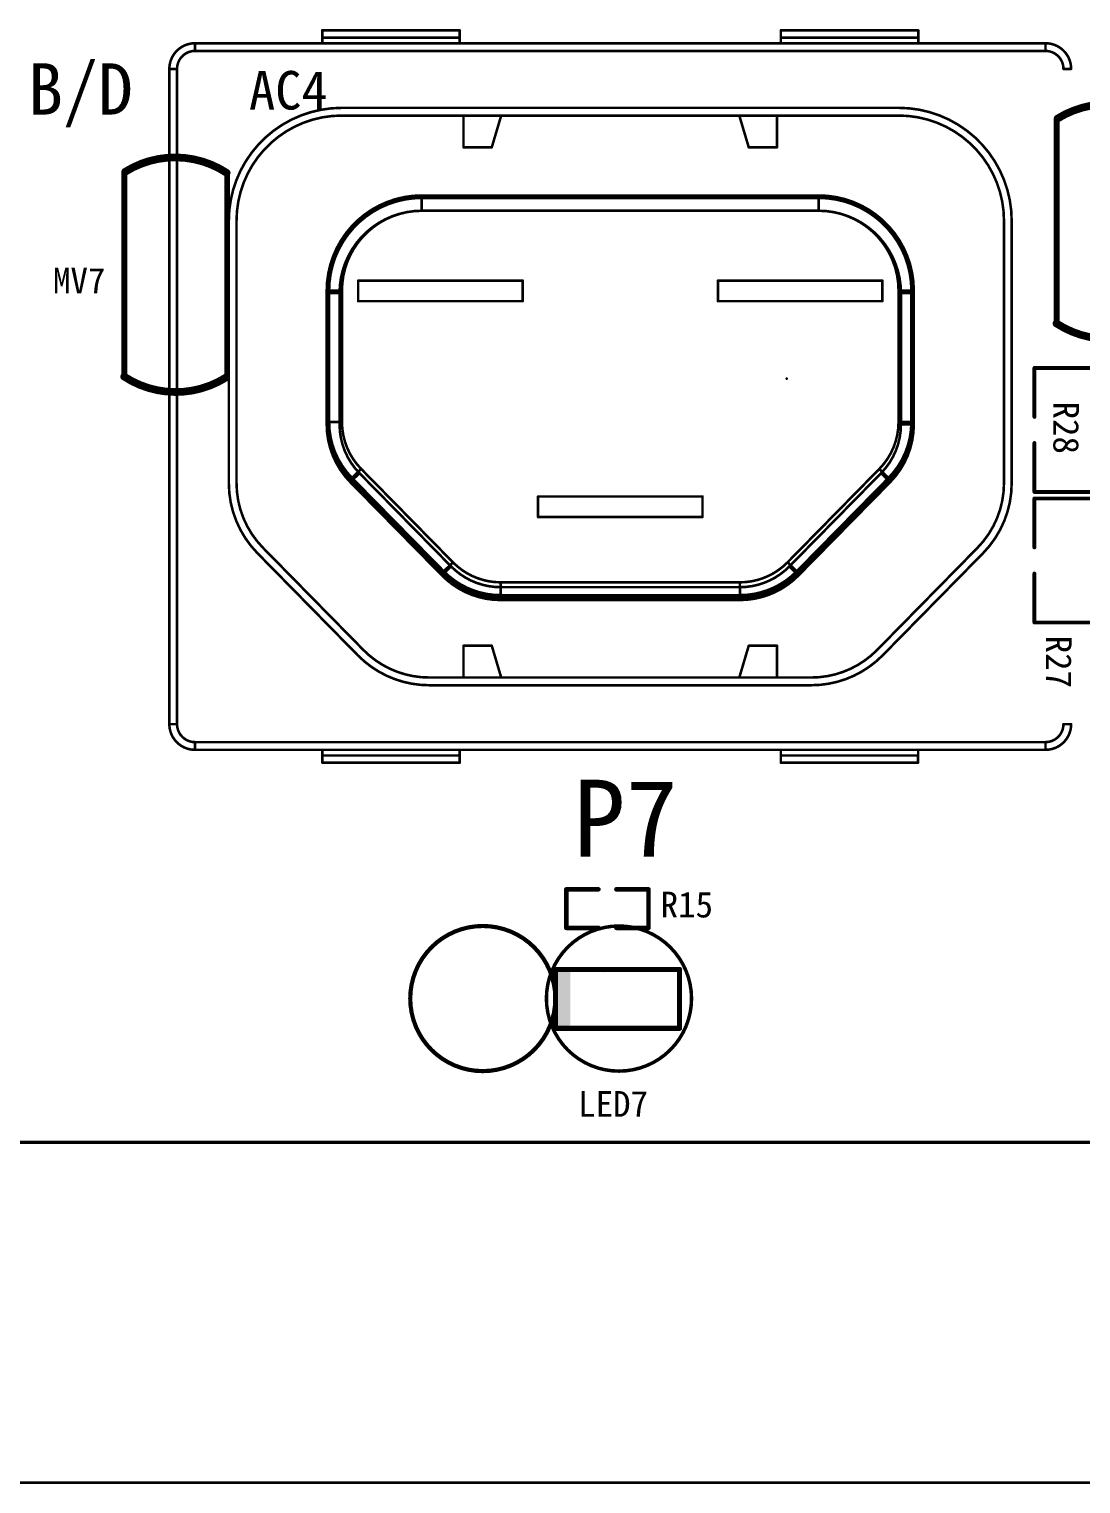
# Model space of a CAD drawing. Extents: x 780 to 1278, y 406 to 602.
# Drawn here: x 886.6 to 927.5, y 508.3 to 564.9 of the extents above; entities that cross this region are included whole.
import ezdxf

# ---------------------------------------------------------------- set-up
doc = ezdxf.new("R2010")
doc.units = 0
doc.header["$MEASUREMENT"] = 0
doc.layers.get('0').update_dxf_attribs({"linetype": 'CONTINUOUS'})
doc.layers.add('KEEPOUTLAYER', color=6, linetype='CONTINUOUS')
doc.layers.add('TOPOVERLAY', color=7, linetype='CONTINUOUS')
doc.styles.get("Standard").update_dxf_attribs({"font": ''})
doc.styles.get('Standard').set_extended_font_data('SimSun')

# ---------------------------------------------------------------- blocks, each defined once
blk = doc.blocks.new('MV_6')
at = {"layer": 'TOPOVERLAY', "const_width": 0.3}
for points in [[(-4.009, -1.964, -0.29277), (-3.966, 1.981)], [(4.009, 1.938, -0.29277), (3.966, -2.007)]]:
    blk.add_lwpolyline(points, format="xyb", dxfattribs=at)
at = {"layer": 'TOPOVERLAY'}
for points, const_width in [([(-4.041, 1.981, 1), (-3.891, 1.981, 1)], 0.15), ([(-4.023, 2, 1), (-3.908, 2, 1)], 0.115), ([(3.934, 1.938, 1), (4.084, 1.938, 1)], 0.15), ([(3.952, 2, 1), (4.067, 2, 1)], 0.115), ([(-4.084, -1.964, 1), (-3.934, -1.964, 1)], 0.15), ([(-4.067, -2, 1), (-3.952, -2, 1)], 0.115), ([(3.891, -2.007, 1), (4.041, -2.007, 1)], 0.15), ([(3.908, -2, 1), (4.023, -2, 1)], 0.115)]:
    blk.add_lwpolyline(points, format="xyb", close=True, dxfattribs=dict(at, const_width=const_width))
at = {"layer": 'TOPOVERLAY', "const_width": 0.23}
for points in [[(4.009, 2), (-3.966, 2)], [(3.966, -2), (-4.009, -2)]]:
    blk.add_lwpolyline(points, dxfattribs=at)
blk = doc.blocks.new('0805LED_89')
at = {"layer": 'TOPOVERLAY', "const_width": 0.203}
for points in [[(-2.591, -1.137), (-2.591, 1.149)], [(-2.591, 1.149), (-0.686, 1.149)], [(-0.686, 1.149), (0.33, 1.149)], [(0.33, 1.149), (2.235, 1.149)], [(2.235, -1.137), (2.235, 1.149)], [(-2.591, -1.137), (-0.686, -1.137)], [(-0.686, -1.137), (0.33, -1.137)], [(0.33, -1.137), (2.235, -1.137)]]:
    blk.add_lwpolyline(points, dxfattribs=at)
at = {"layer": 'TOPOVERLAY', "const_width": 0.102}
for points in [[(-2.642, 1.149, 1), (-2.54, 1.149, 1)], [(-2.642, 1.149, 1), (-2.54, 1.149, 1)], [(-0.737, 1.149, 1), (-0.635, 1.149, 1)], [(-0.737, 1.149, 1), (-0.635, 1.149, 1)], [(0.279, 1.149, 1), (0.381, 1.149, 1)], [(0.279, 1.149, 1), (0.381, 1.149, 1)], [(2.184, 1.149, 1), (2.286, 1.149, 1)], [(2.184, 1.149, 1), (2.286, 1.149, 1)], [(-2.642, -1.137, 1), (-2.54, -1.137, 1)], [(-2.642, -1.137, 1), (-2.54, -1.137, 1)], [(-0.737, -1.137, 1), (-0.635, -1.137, 1)], [(-0.737, -1.137, 1), (-0.635, -1.137, 1)], [(0.279, -1.137, 1), (0.381, -1.137, 1)], [(0.279, -1.137, 1), (0.381, -1.137, 1)], [(2.184, -1.137, 1), (2.286, -1.137, 1)], [(2.184, -1.137, 1), (2.286, -1.137, 1)]]:
    blk.add_lwpolyline(points, format="xyb", close=True, dxfattribs=at)
at = {"layer": 'TOPOVERLAY'}
blk.add_solid([(-2.574, -1.137), (-2.015, -1.137), (-2.574, 1.149), (-2.015, 1.149)], dxfattribs=at)
blk = doc.blocks.new('MV_95')
at = {"layer": 'TOPOVERLAY', "const_width": 0.3}
for points in [[(-4.009, -1.964, -0.29277), (-3.966, 1.981)], [(4.009, 1.938, -0.29277), (3.966, -2.007)]]:
    blk.add_lwpolyline(points, format="xyb", dxfattribs=at)
at = {"layer": 'TOPOVERLAY'}
for points, const_width in [([(-4.041, 1.981, 1), (-3.891, 1.981, 1)], 0.15), ([(-4.023, 2, 1), (-3.908, 2, 1)], 0.115), ([(3.934, 1.938, 1), (4.084, 1.938, 1)], 0.15), ([(3.952, 2, 1), (4.067, 2, 1)], 0.115), ([(-4.084, -1.964, 1), (-3.934, -1.964, 1)], 0.15), ([(-4.067, -2, 1), (-3.952, -2, 1)], 0.115), ([(3.891, -2.007, 1), (4.041, -2.007, 1)], 0.15), ([(3.908, -2, 1), (4.023, -2, 1)], 0.115)]:
    blk.add_lwpolyline(points, format="xyb", close=True, dxfattribs=dict(at, const_width=const_width))
at = {"layer": 'TOPOVERLAY', "const_width": 0.23}
for points in [[(4.009, 2), (-3.966, 2)], [(3.966, -2), (-4.009, -2)]]:
    blk.add_lwpolyline(points, dxfattribs=at)
blk = doc.blocks.new('0603_112')
at = {"layer": 'TOPOVERLAY', "const_width": 0.178}
for points in [[(0.75, 1.6), (-0.75, 1.6)], [(-0.75, 0.35), (-0.75, 1.6)], [(0.75, 0.35), (0.75, 1.6)], [(-0.75, -1.6), (-0.75, -0.35)], [(0.75, -1.6), (0.75, -0.35)], [(0.75, -1.6), (-0.75, -1.6)]]:
    blk.add_lwpolyline(points, dxfattribs=at)
at = {"layer": 'TOPOVERLAY', "const_width": 0.0889}
for points in [[(-0.794, 1.6, 1), (-0.706, 1.6, 1)], [(-0.794, 1.6, 1), (-0.706, 1.6, 1)], [(0.706, 1.6, 1), (0.794, 1.6, 1)], [(0.706, 1.6, 1), (0.794, 1.6, 1)], [(-0.794, 0.35, 1), (-0.706, 0.35, 1)], [(0.706, 0.35, 1), (0.794, 0.35, 1)], [(-0.794, -0.35, 1), (-0.706, -0.35, 1)], [(0.706, -0.35, 1), (0.794, -0.35, 1)], [(-0.794, -1.6, 1), (-0.706, -1.6, 1)], [(-0.794, -1.6, 1), (-0.706, -1.6, 1)], [(0.706, -1.6, 1), (0.794, -1.6, 1)], [(0.706, -1.6, 1), (0.794, -1.6, 1)]]:
    blk.add_lwpolyline(points, format="xyb", close=True, dxfattribs=at)
blk = doc.blocks.new('0805_124')
at = {"layer": 'TOPOVERLAY', "const_width": 0.15}
for points in [[(-2.413, 1.143), (-2.413, -1.143)], [(-2.413, 1.143), (-0.508, 1.143)], [(0.508, 1.143), (2.413, 1.143)], [(2.413, 1.143), (2.413, -1.143)], [(-2.413, -1.143), (-0.508, -1.143)], [(0.508, -1.143), (2.413, -1.143)]]:
    blk.add_lwpolyline(points, dxfattribs=at)
at = {"layer": 'TOPOVERLAY', "const_width": 0.075}
for points in [[(-2.451, 1.143, 1), (-2.375, 1.143, 1)], [(-2.451, 1.143, 1), (-2.375, 1.143, 1)], [(-0.546, 1.143, 1), (-0.47, 1.143, 1)], [(0.47, 1.143, 1), (0.546, 1.143, 1)], [(2.375, 1.143, 1), (2.451, 1.143, 1)], [(2.375, 1.143, 1), (2.451, 1.143, 1)], [(-2.451, -1.143, 1), (-2.375, -1.143, 1)], [(-2.451, -1.143, 1), (-2.375, -1.143, 1)], [(-0.546, -1.143, 1), (-0.47, -1.143, 1)], [(0.47, -1.143, 1), (0.546, -1.143, 1)], [(2.375, -1.143, 1), (2.451, -1.143, 1)], [(2.375, -1.143, 1), (2.451, -1.143, 1)]]:
    blk.add_lwpolyline(points, format="xyb", close=True, dxfattribs=at)
blk = doc.blocks.new('0805_125')
at = {"layer": 'TOPOVERLAY', "const_width": 0.15}
for points in [[(-2.413, 1.143), (-2.413, -1.143)], [(-2.413, 1.143), (-0.508, 1.143)], [(0.508, 1.143), (2.413, 1.143)], [(2.413, 1.143), (2.413, -1.143)], [(-2.413, -1.143), (-0.508, -1.143)], [(0.508, -1.143), (2.413, -1.143)]]:
    blk.add_lwpolyline(points, dxfattribs=at)
at = {"layer": 'TOPOVERLAY', "const_width": 0.075}
for points in [[(-2.451, 1.143, 1), (-2.375, 1.143, 1)], [(-2.451, 1.143, 1), (-2.375, 1.143, 1)], [(-0.546, 1.143, 1), (-0.47, 1.143, 1)], [(0.47, 1.143, 1), (0.546, 1.143, 1)], [(2.375, 1.143, 1), (2.451, 1.143, 1)], [(2.375, 1.143, 1), (2.451, 1.143, 1)], [(-2.451, -1.143, 1), (-2.375, -1.143, 1)], [(-2.451, -1.143, 1), (-2.375, -1.143, 1)], [(-0.546, -1.143, 1), (-0.47, -1.143, 1)], [(0.47, -1.143, 1), (0.546, -1.143, 1)], [(2.375, -1.143, 1), (2.451, -1.143, 1)], [(2.375, -1.143, 1), (2.451, -1.143, 1)]]:
    blk.add_lwpolyline(points, format="xyb", close=True, dxfattribs=at)

msp = doc.modelspace()

# ---------------------------------------------------------------- linework, layer by layer
at = {"layer": 'KEEPOUTLAYER'}
for points, const_width in [([(831.04, 521.611), (1166.04, 521.611)], 0.127), ([(1166.047, 508.372), (831.047, 508.372)], 0.1)]:
    msp.add_lwpolyline(points, dxfattribs=dict(at, const_width=const_width))
at = {"layer": 'TOPOVERLAY', "const_width": 0.1}
for points in [[(897.99, 564.391), (897.99, 564.891)], [(897.99, 564.891), (903.34, 564.891)], [(897.99, 564.611), (903.34, 564.611)], [(903.34, 564.391), (903.34, 564.891)], [(915.84, 564.391), (915.84, 564.891)], [(915.84, 564.891), (921.19, 564.891)], [(915.84, 564.611), (921.19, 564.611)], [(921.19, 564.391), (921.19, 564.891)], [(893.04, 564.091), (893.04, 564.391)], [(893.04, 564.391), (926.14, 564.391)], [(893.04, 564.091), (926.14, 564.091)], [(926.14, 564.091), (926.14, 564.391)], [(892.04, 537.891), (892.04, 563.391)], [(892.04, 563.391), (892.34, 563.391)], [(892.34, 537.891), (892.34, 563.391)], [(926.84, 563.391), (927.14, 563.391)], [(898.75, 561.876), (920.43, 561.876)], [(898.75, 561.576), (920.43, 561.576)], [(903.49, 560.341), (903.49, 561.562)], [(904.59, 560.341), (904.952, 561.562)], [(914.228, 561.562), (914.59, 560.341)], [(915.69, 560.341), (915.69, 561.562)], [(903.49, 560.341), (904.59, 560.341)], [(914.59, 560.341), (915.69, 560.341)], [(901.865, 557.871), (901.865, 558.466)], [(901.865, 558.466), (917.315, 558.466)], [(901.865, 558.371), (917.315, 558.371)], [(901.865, 557.871), (901.865, 558.371)], [(901.865, 558.371), (917.315, 558.371)], [(917.315, 557.871), (917.315, 558.466)], [(917.315, 557.871), (917.315, 558.371)], [(901.865, 557.871), (917.315, 557.871)], [(901.865, 557.871), (917.315, 557.871)], [(894.355, 547.273), (894.355, 557.481)], [(894.655, 547.273), (894.655, 557.481)], [(924.525, 547.273), (924.525, 557.481)], [(924.825, 547.273), (924.825, 557.481)], [(899.39, 554.351), (899.39, 555.151)], [(899.39, 555.151), (905.79, 555.151)], [(905.79, 554.351), (905.79, 555.151)], [(913.39, 554.351), (913.39, 555.151)], [(913.39, 555.151), (919.79, 555.151)], [(919.79, 554.351), (919.79, 555.151)], [(898.165, 549.65), (898.165, 554.766)], [(898.165, 554.766), (898.759, 554.766)], [(898.165, 549.551), (898.165, 554.671)], [(898.165, 554.671), (898.665, 554.671)], [(898.259, 549.65), (898.259, 554.766)], [(898.665, 549.551), (898.665, 554.671)], [(898.759, 549.65), (898.759, 554.766)], [(899.39, 554.351), (905.79, 554.351)], [(913.39, 554.351), (919.79, 554.351)], [(920.421, 549.65), (920.421, 554.766)], [(920.421, 554.766), (921.015, 554.766)], [(920.515, 549.551), (920.515, 554.671)], [(920.515, 554.671), (921.015, 554.671)], [(920.921, 549.65), (920.921, 554.766)], [(921.015, 549.65), (921.015, 554.766)], [(921.015, 549.551), (921.015, 554.671)], [(916.07, 551.331), (916.07, 551.341)], [(898.165, 549.65), (898.759, 549.65)], [(920.421, 549.65), (921.015, 549.65)], [(920.515, 549.551), (921.015, 549.551)], [(899.082, 547.407), (899.506, 547.823)], [(899.082, 547.309), (899.439, 547.659)], [(899.15, 547.473), (902.721, 543.839)], [(899.439, 547.659), (903.006, 544.029)], [(899.506, 547.823), (903.078, 544.189)], [(916.102, 544.189), (919.673, 547.823)], [(916.173, 544.029), (919.741, 547.659)], [(916.459, 543.839), (920.03, 547.473)], [(919.673, 547.823), (920.097, 547.407)], [(919.741, 547.659), (920.097, 547.309)], [(899.082, 547.407), (902.654, 543.773)], [(899.082, 547.309), (902.65, 543.679)], [(916.526, 543.773), (920.097, 547.407)], [(916.53, 543.679), (920.097, 547.309)], [(906.39, 545.951), (906.39, 546.751)], [(906.39, 546.751), (912.79, 546.751)], [(912.79, 545.951), (912.79, 546.751)], [(906.39, 545.951), (912.79, 545.951)], [(895.685, 544.753), (899.589, 540.781)], [(919.591, 540.781), (923.494, 544.753)], [(895.472, 544.542), (899.375, 540.57)], [(902.654, 543.773), (903.078, 544.189)], [(916.102, 544.189), (916.526, 543.773)], [(919.805, 540.57), (923.708, 544.542)], [(902.65, 543.679), (903.006, 544.029)], [(916.173, 544.029), (916.53, 543.679)], [(904.932, 542.721), (904.932, 543.221)], [(904.932, 543.221), (914.248, 543.221)], [(904.936, 542.816), (904.936, 543.41)], [(904.936, 543.41), (914.244, 543.41)], [(914.244, 542.816), (914.244, 543.41)], [(914.248, 542.721), (914.248, 543.221)], [(904.932, 542.721), (914.248, 542.721)], [(904.936, 542.91), (914.244, 542.91)], [(904.936, 542.816), (914.244, 542.816)], [(903.49, 539.72), (903.49, 540.941)], [(903.49, 540.941), (904.59, 540.941)], [(904.59, 540.941), (904.952, 539.72)], [(914.228, 539.72), (914.59, 540.941)], [(914.59, 540.941), (915.69, 540.941)], [(915.69, 539.72), (915.69, 540.941)], [(902.153, 539.705), (917.027, 539.705)], [(902.153, 539.405), (917.027, 539.405)], [(892.04, 537.891), (892.34, 537.891)], [(926.84, 537.891), (927.14, 537.891)], [(893.04, 537.191), (926.14, 537.191)], [(893.04, 536.891), (893.04, 537.191)], [(893.04, 536.891), (926.14, 536.891)], [(897.996, 536.671), (897.996, 536.891)], [(903.34, 536.391), (903.34, 536.891)], [(915.84, 536.391), (915.84, 536.891)], [(921.184, 536.671), (921.184, 536.891)], [(926.14, 536.891), (926.14, 537.191)], [(897.996, 536.671), (903.34, 536.671)], [(897.997, 536.391), (897.997, 536.671)], [(897.997, 536.391), (903.34, 536.391)], [(915.84, 536.671), (921.184, 536.671)], [(915.84, 536.391), (921.183, 536.391)], [(921.183, 536.391), (921.183, 536.671)]]:
    msp.add_lwpolyline(points, dxfattribs=at)
at = {"layer": 'TOPOVERLAY'}
for points, const_width in [([(897.965, 564.891, 1), (898.015, 564.891, 1)], 0.05), ([(897.965, 564.891, 1), (898.015, 564.891, 1)], 0.05), ([(897.965, 564.611, 1), (898.015, 564.611, 1)], 0.05), ([(903.315, 564.891, 1), (903.365, 564.891, 1)], 0.05), ([(903.315, 564.891, 1), (903.365, 564.891, 1)], 0.05), ([(903.315, 564.611, 1), (903.365, 564.611, 1)], 0.05), ([(915.815, 564.891, 1), (915.865, 564.891, 1)], 0.05), ([(915.815, 564.891, 1), (915.865, 564.891, 1)], 0.05), ([(915.815, 564.611, 1), (915.865, 564.611, 1)], 0.05), ([(921.165, 564.891, 1), (921.215, 564.891, 1)], 0.05), ([(921.165, 564.891, 1), (921.215, 564.891, 1)], 0.05), ([(921.165, 564.611, 1), (921.215, 564.611, 1)], 0.05), ([(893.015, 564.391, 1), (893.065, 564.391, 1)], 0.05), ([(893.015, 564.391, 1), (893.065, 564.391, 1)], 0.05), ([(893.015, 564.391, 1), (893.065, 564.391, 1)], 0.05), ([(893.015, 564.091, 1), (893.065, 564.091, 1)], 0.05), ([(893.015, 564.091, 1), (893.065, 564.091, 1)], 0.05), ([(893.015, 564.091, 1), (893.065, 564.091, 1)], 0.05), ([(897.965, 564.391, 1), (898.015, 564.391, 1)], 0.05), ([(903.315, 564.391, 1), (903.365, 564.391, 1)], 0.05), ([(915.815, 564.391, 1), (915.865, 564.391, 1)], 0.05), ([(921.165, 564.391, 1), (921.215, 564.391, 1)], 0.05), ([(926.115, 564.391, 1), (926.165, 564.391, 1)], 0.05), ([(926.115, 564.391, 1), (926.165, 564.391, 1)], 0.05), ([(926.115, 564.391, 1), (926.165, 564.391, 1)], 0.05), ([(926.115, 564.091, 1), (926.165, 564.091, 1)], 0.05), ([(926.115, 564.091, 1), (926.165, 564.091, 1)], 0.05), ([(926.115, 564.091, 1), (926.165, 564.091, 1)], 0.05), ([(892.015, 563.391, 1), (892.065, 563.391, 1)], 0.05), ([(892.015, 563.391, 1), (892.065, 563.391, 1)], 0.05), ([(892.015, 563.391, 1), (892.065, 563.391, 1)], 0.05), ([(892.315, 563.391, 1), (892.365, 563.391, 1)], 0.05), ([(892.315, 563.391, 1), (892.365, 563.391, 1)], 0.05), ([(892.315, 563.391, 1), (892.365, 563.391, 1)], 0.05), ([(926.815, 563.391, 1), (926.865, 563.391, 1)], 0.05), ([(926.815, 563.391, 1), (926.865, 563.391, 1)], 0.05), ([(926.815, 563.391, 1), (926.865, 563.391, 1)], 0.05), ([(927.115, 563.391, 1), (927.165, 563.391, 1)], 0.05), ([(927.115, 563.391, 1), (927.165, 563.391, 1)], 0.05), ([(927.115, 563.391, 1), (927.165, 563.391, 1)], 0.05), ([(898.725, 561.876, 1), (898.775, 561.876, 1)], 0.05), ([(898.725, 561.876, 1), (898.775, 561.876, 1)], 0.05), ([(920.405, 561.876, 1), (920.455, 561.876, 1)], 0.05), ([(920.405, 561.876, 1), (920.455, 561.876, 1)], 0.05), ([(898.725, 561.576, 1), (898.775, 561.576, 1)], 0.05), ([(898.725, 561.576, 1), (898.775, 561.576, 1)], 0.05), ([(903.465, 561.562, 1), (903.515, 561.562, 1)], 0.05), ([(904.927, 561.562, 1), (904.977, 561.562, 1)], 0.05), ([(914.203, 561.562, 1), (914.253, 561.562, 1)], 0.05), ([(915.665, 561.562, 1), (915.715, 561.562, 1)], 0.05), ([(920.405, 561.576, 1), (920.455, 561.576, 1)], 0.05), ([(920.405, 561.576, 1), (920.455, 561.576, 1)], 0.05), ([(903.465, 560.341, 1), (903.515, 560.341, 1)], 0.05), ([(903.465, 560.341, 1), (903.515, 560.341, 1)], 0.05), ([(904.565, 560.341, 1), (904.615, 560.341, 1)], 0.05), ([(904.565, 560.341, 1), (904.615, 560.341, 1)], 0.05), ([(914.565, 560.341, 1), (914.615, 560.341, 1)], 0.05), ([(914.565, 560.341, 1), (914.615, 560.341, 1)], 0.05), ([(915.665, 560.341, 1), (915.715, 560.341, 1)], 0.05), ([(915.665, 560.341, 1), (915.715, 560.341, 1)], 0.05), ([(901.84, 558.466, 1), (901.89, 558.466, 1)], 0.05), ([(901.84, 558.466, 1), (901.89, 558.466, 1)], 0.05), ([(901.84, 558.466, 1), (901.89, 558.466, 1)], 0.05), ([(901.84, 558.371, 1), (901.89, 558.371, 1)], 0.05), ([(901.84, 558.371, 1), (901.89, 558.371, 1)], 0.05), ([(901.84, 558.371, 1), (901.89, 558.371, 1)], 0.05), ([(901.84, 558.371, 1), (901.89, 558.371, 1)], 0.05), ([(901.84, 558.371, 1), (901.89, 558.371, 1)], 0.05), ([(917.29, 558.466, 1), (917.34, 558.466, 1)], 0.05), ([(917.29, 558.466, 1), (917.34, 558.466, 1)], 0.05), ([(917.29, 558.466, 1), (917.34, 558.466, 1)], 0.05), ([(917.29, 558.371, 1), (917.34, 558.371, 1)], 0.05), ([(917.29, 558.371, 1), (917.34, 558.371, 1)], 0.05), ([(917.29, 558.371, 1), (917.34, 558.371, 1)], 0.05), ([(917.29, 558.371, 1), (917.34, 558.371, 1)], 0.05), ([(917.29, 558.371, 1), (917.34, 558.371, 1)], 0.05), ([(901.84, 557.871, 1), (901.89, 557.871, 1)], 0.05), ([(901.84, 557.871, 1), (901.89, 557.871, 1)], 0.05), ([(901.84, 557.871, 1), (901.89, 557.871, 1)], 0.05), ([(901.84, 557.871, 1), (901.89, 557.871, 1)], 0.05), ([(901.84, 557.871, 1), (901.89, 557.871, 1)], 0.05), ([(901.84, 557.871, 1), (901.89, 557.871, 1)], 0.05), ([(917.29, 557.871, 1), (917.34, 557.871, 1)], 0.05), ([(917.29, 557.871, 1), (917.34, 557.871, 1)], 0.05), ([(917.29, 557.871, 1), (917.34, 557.871, 1)], 0.05), ([(917.29, 557.871, 1), (917.34, 557.871, 1)], 0.05), ([(917.29, 557.871, 1), (917.34, 557.871, 1)], 0.05), ([(917.29, 557.871, 1), (917.34, 557.871, 1)], 0.05), ([(894.33, 557.481, 1), (894.38, 557.481, 1)], 0.05), ([(894.33, 557.481, 1), (894.38, 557.481, 1)], 0.05), ([(894.63, 557.481, 1), (894.68, 557.481, 1)], 0.05), ([(894.63, 557.481, 1), (894.68, 557.481, 1)], 0.05), ([(924.5, 557.481, 1), (924.55, 557.481, 1)], 0.05), ([(924.5, 557.481, 1), (924.55, 557.481, 1)], 0.05), ([(924.8, 557.481, 1), (924.85, 557.481, 1)], 0.05), ([(924.8, 557.481, 1), (924.85, 557.481, 1)], 0.05), ([(899.365, 555.151, 1), (899.415, 555.151, 1)], 0.05), ([(899.365, 555.151, 1), (899.415, 555.151, 1)], 0.05), ([(905.765, 555.151, 1), (905.815, 555.151, 1)], 0.05), ([(905.765, 555.151, 1), (905.815, 555.151, 1)], 0.05), ([(913.365, 555.151, 1), (913.415, 555.151, 1)], 0.05), ([(913.365, 555.151, 1), (913.415, 555.151, 1)], 0.05), ([(919.765, 555.151, 1), (919.815, 555.151, 1)], 0.05), ([(919.765, 555.151, 1), (919.815, 555.151, 1)], 0.05), ([(898.14, 554.766, 1), (898.19, 554.766, 1)], 0.05), ([(898.14, 554.766, 1), (898.19, 554.766, 1)], 0.05), ([(898.14, 554.766, 1), (898.19, 554.766, 1)], 0.05), ([(898.14, 554.671, 1), (898.19, 554.671, 1)], 0.05), ([(898.14, 554.671, 1), (898.19, 554.671, 1)], 0.05), ([(898.14, 554.671, 1), (898.19, 554.671, 1)], 0.05), ([(898.234, 554.766, 1), (898.284, 554.766, 1)], 0.05), ([(898.234, 554.766, 1), (898.284, 554.766, 1)], 0.05), ([(898.64, 554.671, 1), (898.69, 554.671, 1)], 0.05), ([(898.64, 554.671, 1), (898.69, 554.671, 1)], 0.05), ([(898.64, 554.671, 1), (898.69, 554.671, 1)], 0.05), ([(898.734, 554.766, 1), (898.784, 554.766, 1)], 0.05), ([(898.734, 554.766, 1), (898.784, 554.766, 1)], 0.05), ([(898.734, 554.766, 1), (898.784, 554.766, 1)], 0.05), ([(899.365, 554.351, 1), (899.415, 554.351, 1)], 0.05), ([(899.365, 554.351, 1), (899.415, 554.351, 1)], 0.05), ([(905.765, 554.351, 1), (905.815, 554.351, 1)], 0.05), ([(905.765, 554.351, 1), (905.815, 554.351, 1)], 0.05), ([(913.365, 554.351, 1), (913.415, 554.351, 1)], 0.05), ([(913.365, 554.351, 1), (913.415, 554.351, 1)], 0.05), ([(919.765, 554.351, 1), (919.815, 554.351, 1)], 0.05), ([(919.765, 554.351, 1), (919.815, 554.351, 1)], 0.05), ([(920.396, 554.766, 1), (920.446, 554.766, 1)], 0.05), ([(920.396, 554.766, 1), (920.446, 554.766, 1)], 0.05), ([(920.396, 554.766, 1), (920.446, 554.766, 1)], 0.05), ([(920.49, 554.671, 1), (920.54, 554.671, 1)], 0.05), ([(920.49, 554.671, 1), (920.54, 554.671, 1)], 0.05), ([(920.49, 554.671, 1), (920.54, 554.671, 1)], 0.05), ([(920.896, 554.766, 1), (920.946, 554.766, 1)], 0.05), ([(920.896, 554.766, 1), (920.946, 554.766, 1)], 0.05), ([(920.99, 554.766, 1), (921.04, 554.766, 1)], 0.05), ([(920.99, 554.766, 1), (921.04, 554.766, 1)], 0.05), ([(920.99, 554.766, 1), (921.04, 554.766, 1)], 0.05), ([(920.99, 554.671, 1), (921.04, 554.671, 1)], 0.05), ([(920.99, 554.671, 1), (921.04, 554.671, 1)], 0.05), ([(920.99, 554.671, 1), (921.04, 554.671, 1)], 0.05), ([(916.045, 551.341, 1), (916.095, 551.341, 1)], 0.05), ([(916.045, 551.331, 1), (916.095, 551.331, 1)], 0.05), ([(898.14, 549.65, 1), (898.19, 549.65, 1)], 0.05), ([(898.14, 549.65, 1), (898.19, 549.65, 1)], 0.05), ([(898.14, 549.65, 1), (898.19, 549.65, 1)], 0.05), ([(898.14, 549.551, 1), (898.19, 549.551, 1)], 0.05), ([(898.14, 549.551, 1), (898.19, 549.551, 1)], 0.05), ([(898.234, 549.65, 1), (898.284, 549.65, 1)], 0.05), ([(898.234, 549.65, 1), (898.284, 549.65, 1)], 0.05), ([(898.64, 549.551, 1), (898.69, 549.551, 1)], 0.05), ([(898.64, 549.551, 1), (898.69, 549.551, 1)], 0.05), ([(898.734, 549.65, 1), (898.784, 549.65, 1)], 0.05), ([(898.734, 549.65, 1), (898.784, 549.65, 1)], 0.05), ([(898.734, 549.65, 1), (898.784, 549.65, 1)], 0.05), ([(920.396, 549.65, 1), (920.446, 549.65, 1)], 0.05), ([(920.396, 549.65, 1), (920.446, 549.65, 1)], 0.05), ([(920.396, 549.65, 1), (920.446, 549.65, 1)], 0.05), ([(920.49, 549.551, 1), (920.54, 549.551, 1)], 0.05), ([(920.49, 549.551, 1), (920.54, 549.551, 1)], 0.05), ([(920.49, 549.551, 1), (920.54, 549.551, 1)], 0.05), ([(920.896, 549.65, 1), (920.946, 549.65, 1)], 0.05), ([(920.896, 549.65, 1), (920.946, 549.65, 1)], 0.05), ([(920.99, 549.65, 1), (921.04, 549.65, 1)], 0.05), ([(920.99, 549.65, 1), (921.04, 549.65, 1)], 0.05), ([(920.99, 549.65, 1), (921.04, 549.65, 1)], 0.05), ([(920.99, 549.551, 1), (921.04, 549.551, 1)], 0.05), ([(920.99, 549.551, 1), (921.04, 549.551, 1)], 0.05), ([(920.99, 549.551, 1), (921.04, 549.551, 1)], 0.05), ([(899.125, 547.473, 1), (899.175, 547.473, 1)], 0.05), ([(899.125, 547.473, 1), (899.175, 547.473, 1)], 0.05), ([(899.414, 547.659, 1), (899.464, 547.659, 1)], 0.05), ([(899.414, 547.659, 1), (899.464, 547.659, 1)], 0.05), ([(899.414, 547.659, 1), (899.464, 547.659, 1)], 0.05), ([(899.481, 547.823, 1), (899.531, 547.823, 1)], 0.05), ([(899.481, 547.823, 1), (899.531, 547.823, 1)], 0.05), ([(899.481, 547.823, 1), (899.531, 547.823, 1)], 0.05), ([(919.648, 547.823, 1), (919.698, 547.823, 1)], 0.05), ([(919.648, 547.823, 1), (919.698, 547.823, 1)], 0.05), ([(919.648, 547.823, 1), (919.698, 547.823, 1)], 0.05), ([(919.716, 547.659, 1), (919.766, 547.659, 1)], 0.05), ([(919.716, 547.659, 1), (919.766, 547.659, 1)], 0.05), ([(919.716, 547.659, 1), (919.766, 547.659, 1)], 0.05), ([(920.005, 547.473, 1), (920.055, 547.473, 1)], 0.05), ([(920.005, 547.473, 1), (920.055, 547.473, 1)], 0.05), ([(894.33, 547.273, 1), (894.38, 547.273, 1)], 0.05), ([(894.33, 547.273, 1), (894.38, 547.273, 1)], 0.05), ([(894.63, 547.273, 1), (894.68, 547.273, 1)], 0.05), ([(894.63, 547.273, 1), (894.68, 547.273, 1)], 0.05), ([(899.057, 547.407, 1), (899.107, 547.407, 1)], 0.05), ([(899.057, 547.407, 1), (899.107, 547.407, 1)], 0.05), ([(899.057, 547.407, 1), (899.107, 547.407, 1)], 0.05), ([(899.057, 547.309, 1), (899.107, 547.309, 1)], 0.05), ([(899.057, 547.309, 1), (899.107, 547.309, 1)], 0.05), ([(899.057, 547.309, 1), (899.107, 547.309, 1)], 0.05), ([(920.072, 547.407, 1), (920.122, 547.407, 1)], 0.05), ([(920.072, 547.407, 1), (920.122, 547.407, 1)], 0.05), ([(920.072, 547.407, 1), (920.122, 547.407, 1)], 0.05), ([(920.072, 547.309, 1), (920.122, 547.309, 1)], 0.05), ([(920.072, 547.309, 1), (920.122, 547.309, 1)], 0.05), ([(920.072, 547.309, 1), (920.122, 547.309, 1)], 0.05), ([(924.5, 547.273, 1), (924.55, 547.273, 1)], 0.05), ([(924.5, 547.273, 1), (924.55, 547.273, 1)], 0.05), ([(924.8, 547.273, 1), (924.85, 547.273, 1)], 0.05), ([(924.8, 547.273, 1), (924.85, 547.273, 1)], 0.05), ([(906.365, 546.751, 1), (906.415, 546.751, 1)], 0.05), ([(906.365, 546.751, 1), (906.415, 546.751, 1)], 0.05), ([(912.765, 546.751, 1), (912.815, 546.751, 1)], 0.05), ([(912.765, 546.751, 1), (912.815, 546.751, 1)], 0.05), ([(906.365, 545.951, 1), (906.415, 545.951, 1)], 0.05), ([(906.365, 545.951, 1), (906.415, 545.951, 1)], 0.05), ([(912.765, 545.951, 1), (912.815, 545.951, 1)], 0.05), ([(912.765, 545.951, 1), (912.815, 545.951, 1)], 0.05), ([(895.66, 544.753, 1), (895.71, 544.753, 1)], 0.05), ([(895.66, 544.753, 1), (895.71, 544.753, 1)], 0.05), ([(923.469, 544.753, 1), (923.519, 544.753, 1)], 0.05), ([(923.469, 544.753, 1), (923.519, 544.753, 1)], 0.05), ([(895.447, 544.542, 1), (895.497, 544.542, 1)], 0.05), ([(895.447, 544.542, 1), (895.497, 544.542, 1)], 0.05), ([(903.053, 544.189, 1), (903.103, 544.189, 1)], 0.05), ([(903.053, 544.189, 1), (903.103, 544.189, 1)], 0.05), ([(903.053, 544.189, 1), (903.103, 544.189, 1)], 0.05), ([(916.077, 544.189, 1), (916.127, 544.189, 1)], 0.05), ([(916.077, 544.189, 1), (916.127, 544.189, 1)], 0.05), ([(916.077, 544.189, 1), (916.127, 544.189, 1)], 0.05), ([(923.683, 544.542, 1), (923.733, 544.542, 1)], 0.05), ([(923.683, 544.542, 1), (923.733, 544.542, 1)], 0.05), ([(902.625, 543.679, 1), (902.675, 543.679, 1)], 0.05), ([(902.625, 543.679, 1), (902.675, 543.679, 1)], 0.05), ([(902.625, 543.679, 1), (902.675, 543.679, 1)], 0.05), ([(902.629, 543.773, 1), (902.679, 543.773, 1)], 0.05), ([(902.629, 543.773, 1), (902.679, 543.773, 1)], 0.05), ([(902.629, 543.773, 1), (902.679, 543.773, 1)], 0.05), ([(902.696, 543.839, 1), (902.746, 543.839, 1)], 0.05), ([(902.696, 543.839, 1), (902.746, 543.839, 1)], 0.05), ([(902.981, 544.029, 1), (903.031, 544.029, 1)], 0.05), ([(902.981, 544.029, 1), (903.031, 544.029, 1)], 0.05), ([(902.981, 544.029, 1), (903.031, 544.029, 1)], 0.05), ([(916.148, 544.029, 1), (916.198, 544.029, 1)], 0.05), ([(916.148, 544.029, 1), (916.198, 544.029, 1)], 0.05), ([(916.148, 544.029, 1), (916.198, 544.029, 1)], 0.05), ([(916.434, 543.839, 1), (916.484, 543.839, 1)], 0.05), ([(916.434, 543.839, 1), (916.484, 543.839, 1)], 0.05), ([(916.501, 543.773, 1), (916.551, 543.773, 1)], 0.05), ([(916.501, 543.773, 1), (916.551, 543.773, 1)], 0.05), ([(916.501, 543.773, 1), (916.551, 543.773, 1)], 0.05), ([(916.505, 543.679, 1), (916.555, 543.679, 1)], 0.05), ([(916.505, 543.679, 1), (916.555, 543.679, 1)], 0.05), ([(916.505, 543.679, 1), (916.555, 543.679, 1)], 0.05), ([(904.907, 543.221, 1), (904.957, 543.221, 1)], 0.05), ([(904.907, 543.221, 1), (904.957, 543.221, 1)], 0.05), ([(904.907, 543.221, 1), (904.957, 543.221, 1)], 0.05), ([(904.911, 543.41, 1), (904.961, 543.41, 1)], 0.05), ([(904.911, 543.41, 1), (904.961, 543.41, 1)], 0.05), ([(904.911, 543.41, 1), (904.961, 543.41, 1)], 0.05), ([(914.219, 543.41, 1), (914.269, 543.41, 1)], 0.05), ([(914.219, 543.41, 1), (914.269, 543.41, 1)], 0.05), ([(914.219, 543.41, 1), (914.269, 543.41, 1)], 0.05), ([(914.223, 543.221, 1), (914.273, 543.221, 1)], 0.05), ([(914.223, 543.221, 1), (914.273, 543.221, 1)], 0.05), ([(914.223, 543.221, 1), (914.273, 543.221, 1)], 0.05), ([(904.907, 542.721, 1), (904.957, 542.721, 1)], 0.05), ([(904.907, 542.721, 1), (904.957, 542.721, 1)], 0.05), ([(904.907, 542.721, 1), (904.957, 542.721, 1)], 0.05), ([(904.911, 542.91, 1), (904.961, 542.91, 1)], 0.05), ([(904.911, 542.91, 1), (904.961, 542.91, 1)], 0.05), ([(904.911, 542.816, 1), (904.961, 542.816, 1)], 0.05), ([(904.911, 542.816, 1), (904.961, 542.816, 1)], 0.05), ([(904.911, 542.816, 1), (904.961, 542.816, 1)], 0.05), ([(914.219, 542.91, 1), (914.269, 542.91, 1)], 0.05), ([(914.219, 542.91, 1), (914.269, 542.91, 1)], 0.05), ([(914.219, 542.816, 1), (914.269, 542.816, 1)], 0.05), ([(914.219, 542.816, 1), (914.269, 542.816, 1)], 0.05), ([(914.219, 542.816, 1), (914.269, 542.816, 1)], 0.05), ([(914.223, 542.721, 1), (914.273, 542.721, 1)], 0.05), ([(914.223, 542.721, 1), (914.273, 542.721, 1)], 0.05), ([(914.223, 542.721, 1), (914.273, 542.721, 1)], 0.05), ([(899.564, 540.781, 1), (899.614, 540.781, 1)], 0.05), ([(899.564, 540.781, 1), (899.614, 540.781, 1)], 0.05), ([(903.465, 540.941, 1), (903.515, 540.941, 1)], 0.05), ([(903.465, 540.941, 1), (903.515, 540.941, 1)], 0.05), ([(904.565, 540.941, 1), (904.615, 540.941, 1)], 0.05), ([(904.565, 540.941, 1), (904.615, 540.941, 1)], 0.05), ([(914.565, 540.941, 1), (914.615, 540.941, 1)], 0.05), ([(914.565, 540.941, 1), (914.615, 540.941, 1)], 0.05), ([(915.665, 540.941, 1), (915.715, 540.941, 1)], 0.05), ([(915.665, 540.941, 1), (915.715, 540.941, 1)], 0.05), ([(919.566, 540.781, 1), (919.616, 540.781, 1)], 0.05), ([(919.566, 540.781, 1), (919.616, 540.781, 1)], 0.05), ([(899.35, 540.57, 1), (899.4, 540.57, 1)], 0.05), ([(899.35, 540.57, 1), (899.4, 540.57, 1)], 0.05), ([(919.78, 540.57, 1), (919.83, 540.57, 1)], 0.05), ([(919.78, 540.57, 1), (919.83, 540.57, 1)], 0.05), ([(902.128, 539.705, 1), (902.178, 539.705, 1)], 0.05), ([(902.128, 539.705, 1), (902.178, 539.705, 1)], 0.05), ([(903.465, 539.72, 1), (903.515, 539.72, 1)], 0.05), ([(904.927, 539.72, 1), (904.977, 539.72, 1)], 0.05), ([(914.203, 539.72, 1), (914.253, 539.72, 1)], 0.05), ([(915.665, 539.72, 1), (915.715, 539.72, 1)], 0.05), ([(917.002, 539.705, 1), (917.052, 539.705, 1)], 0.05), ([(917.002, 539.705, 1), (917.052, 539.705, 1)], 0.05), ([(902.128, 539.405, 1), (902.178, 539.405, 1)], 0.05), ([(902.128, 539.405, 1), (902.178, 539.405, 1)], 0.05), ([(917.002, 539.405, 1), (917.052, 539.405, 1)], 0.05), ([(917.002, 539.405, 1), (917.052, 539.405, 1)], 0.05), ([(892.015, 537.891, 1), (892.065, 537.891, 1)], 0.05), ([(892.015, 537.891, 1), (892.065, 537.891, 1)], 0.05), ([(892.015, 537.891, 1), (892.065, 537.891, 1)], 0.05), ([(892.315, 537.891, 1), (892.365, 537.891, 1)], 0.05), ([(892.315, 537.891, 1), (892.365, 537.891, 1)], 0.05), ([(892.315, 537.891, 1), (892.365, 537.891, 1)], 0.05), ([(926.815, 537.891, 1), (926.865, 537.891, 1)], 0.05), ([(926.815, 537.891, 1), (926.865, 537.891, 1)], 0.05), ([(926.815, 537.891, 1), (926.865, 537.891, 1)], 0.05), ([(927.115, 537.891, 1), (927.165, 537.891, 1)], 0.05), ([(927.115, 537.891, 1), (927.165, 537.891, 1)], 0.05), ([(927.115, 537.891, 1), (927.165, 537.891, 1)], 0.05), ([(893.015, 537.191, 1), (893.065, 537.191, 1)], 0.05), ([(893.015, 537.191, 1), (893.065, 537.191, 1)], 0.05), ([(893.015, 537.191, 1), (893.065, 537.191, 1)], 0.05), ([(893.015, 536.891, 1), (893.065, 536.891, 1)], 0.05), ([(893.015, 536.891, 1), (893.065, 536.891, 1)], 0.05), ([(893.015, 536.891, 1), (893.065, 536.891, 1)], 0.05), ([(897.971, 536.891, 1), (898.021, 536.891, 1)], 0.05), ([(903.315, 536.891, 1), (903.365, 536.891, 1)], 0.05), ([(915.815, 536.891, 1), (915.865, 536.891, 1)], 0.05), ([(921.159, 536.891, 1), (921.209, 536.891, 1)], 0.05), ([(926.115, 537.191, 1), (926.165, 537.191, 1)], 0.05), ([(926.115, 537.191, 1), (926.165, 537.191, 1)], 0.05), ([(926.115, 537.191, 1), (926.165, 537.191, 1)], 0.05), ([(926.115, 536.891, 1), (926.165, 536.891, 1)], 0.05), ([(926.115, 536.891, 1), (926.165, 536.891, 1)], 0.05), ([(926.115, 536.891, 1), (926.165, 536.891, 1)], 0.05), ([(897.971, 536.671, 1), (898.021, 536.671, 1)], 0.05), ([(897.971, 536.671, 1), (898.021, 536.671, 1)], 0.05), ([(897.972, 536.671, 1), (898.022, 536.671, 1)], 0.05), ([(897.972, 536.391, 1), (898.022, 536.391, 1)], 0.05), ([(897.972, 536.391, 1), (898.022, 536.391, 1)], 0.05), ([(903.315, 536.671, 1), (903.365, 536.671, 1)], 0.05), ([(903.315, 536.391, 1), (903.365, 536.391, 1)], 0.05), ([(903.315, 536.391, 1), (903.365, 536.391, 1)], 0.05), ([(915.815, 536.671, 1), (915.865, 536.671, 1)], 0.05), ([(915.815, 536.391, 1), (915.865, 536.391, 1)], 0.05), ([(915.815, 536.391, 1), (915.865, 536.391, 1)], 0.05), ([(921.158, 536.671, 1), (921.208, 536.671, 1)], 0.05), ([(921.158, 536.391, 1), (921.208, 536.391, 1)], 0.05), ([(921.158, 536.391, 1), (921.208, 536.391, 1)], 0.05), ([(921.159, 536.671, 1), (921.209, 536.671, 1)], 0.05), ([(921.159, 536.671, 1), (921.209, 536.671, 1)], 0.05), ([(907.082, 527.211, 1), (901.398, 527.211, 1)], 0.127), ([(907.046, 527.211, 1), (901.434, 527.211, 1)], 0.127), ([(912.382, 527.211, 1), (906.698, 527.211, 1)], 0.1), ([(912.346, 527.211, 1), (906.734, 527.211, 1)], 0.1), ([(901.366, 527.211, 1), (901.429, 527.211, 1)], 0.0635), ([(901.402, 527.211, 1), (901.465, 527.211, 1)], 0.0635), ([(906.673, 527.211, 1), (906.723, 527.211, 1)], 0.05), ([(906.709, 527.211, 1), (906.759, 527.211, 1)], 0.05), ([(907.014, 527.211, 1), (907.078, 527.211, 1)], 0.0635), ([(907.05, 527.211, 1), (907.114, 527.211, 1)], 0.0635), ([(912.321, 527.211, 1), (912.371, 527.211, 1)], 0.05), ([(912.357, 527.211, 1), (912.407, 527.211, 1)], 0.05)]:
    msp.add_lwpolyline(points, format="xyb", close=True, dxfattribs=dict(at, const_width=const_width))
at = {"layer": 'TOPOVERLAY', "const_width": 0.1}
for points in [[(892.04, 563.391, -0.414214), (893.04, 564.391)], [(892.34, 563.391, -0.414214), (893.04, 564.091)], [(926.14, 564.391, -0.414214), (927.14, 563.391)], [(926.14, 564.091, -0.414214), (926.84, 563.391)], [(894.355, 557.481, -0.414214), (898.75, 561.876)], [(920.43, 561.876, -0.414214), (924.825, 557.481)], [(894.655, 557.481, -0.414214), (898.75, 561.576)], [(920.43, 561.576, -0.414214), (924.525, 557.481)], [(898.165, 554.766, -0.414214), (901.865, 558.466)], [(898.165, 554.671, -0.414214), (901.865, 558.371)], [(898.259, 554.766, -0.414214), (901.865, 558.371)], [(917.315, 558.466, -0.414214), (921.015, 554.766)], [(917.315, 558.371, -0.414214), (920.921, 554.766)], [(917.315, 558.371, -0.414214), (921.015, 554.671)], [(898.665, 554.671, -0.414214), (901.865, 557.871)], [(898.759, 554.766, -0.414214), (901.865, 557.871)], [(917.315, 557.871, -0.414214), (920.421, 554.766)], [(917.315, 557.871, -0.414214), (920.515, 554.671)], [(899.082, 547.407, -0.196645), (898.165, 549.65)], [(899.082, 547.309, -0.196645), (898.165, 549.551)], [(899.15, 547.473, -0.196645), (898.259, 549.65)], [(899.439, 547.659, -0.196645), (898.665, 549.551)], [(899.506, 547.823, -0.196645), (898.759, 549.65)], [(920.421, 549.65, -0.196645), (919.673, 547.823)], [(920.515, 549.551, -0.196645), (919.741, 547.659)], [(920.921, 549.65, -0.196645), (920.03, 547.473)], [(921.015, 549.65, -0.196645), (920.097, 547.407)], [(921.015, 549.551, -0.196645), (920.097, 547.309)], [(895.472, 544.542, -0.196645), (894.355, 547.273)], [(895.685, 544.753, -0.196645), (894.655, 547.273)], [(924.525, 547.273, -0.196645), (923.494, 544.753)], [(924.825, 547.273, -0.196645), (923.708, 544.542)], [(904.936, 543.41, -0.201181), (903.078, 544.189)], [(916.102, 544.189, -0.201181), (914.244, 543.41)], [(904.932, 542.721, -0.201181), (902.65, 543.679)], [(904.936, 542.816, -0.201181), (902.654, 543.773)], [(904.936, 542.91, -0.201181), (902.721, 543.839)], [(904.932, 543.221, -0.201181), (903.006, 544.029)], [(916.459, 543.839, -0.201181), (914.244, 542.91)], [(916.526, 543.773, -0.201181), (914.244, 542.816)], [(916.173, 544.029, -0.201181), (914.248, 543.221)], [(916.53, 543.679, -0.201181), (914.248, 542.721)], [(902.153, 539.705, -0.201181), (899.589, 540.781)], [(919.591, 540.781, -0.201181), (917.027, 539.705)], [(902.153, 539.405, -0.201181), (899.375, 540.57)], [(919.805, 540.57, -0.201181), (917.027, 539.405)], [(893.04, 536.891, -0.414214), (892.04, 537.891)], [(893.04, 537.191, -0.414214), (892.34, 537.891)], [(926.84, 537.891, -0.414214), (926.14, 537.191)], [(927.14, 537.891, -0.414214), (926.14, 536.891)]]:
    msp.add_lwpolyline(points, format="xyb", dxfattribs=at)

# ---------------------------------------------------------------- block references
for name, p, rotation in [('MV_95', (928.576, 557.451), 270), ('MV_6', (892.29, 555.381), 270), ('0805_125', (926.853, 549.34), 90), ('0805_124', (926.853, 544.26), 90), ('0603_112', (909.09, 530.711), 270)]:
    msp.add_blockref(name, p, dxfattribs=dict(rotation=rotation))
msp.add_blockref('0805LED_89', (909.663, 527.191))

# ---------------------------------------------------------------- texts
at = {"layer": 'TOPOVERLAY'}
for s, height, rotation, p in [('B/D', 2, 360, (886.54, 561.611)), ('AC4', 1.5, 360, (895.14, 561.811)), ('MV7', 1, 360, (887.51, 554.651)), ('R28', 1, 270, (926.448, 550.447)), ('R27', 1, 270, (926.161, 541.337)), ('P7', 3, 360, (907.75, 532.731)), ('R15', 1, 360, (911.16, 530.368)), ('LED7', 1, 360, (907.95, 522.611))]:
    msp.add_text(s, height=height, rotation=rotation, dxfattribs=at).set_placement(p)

doc.saveas('drawing.dxf')
